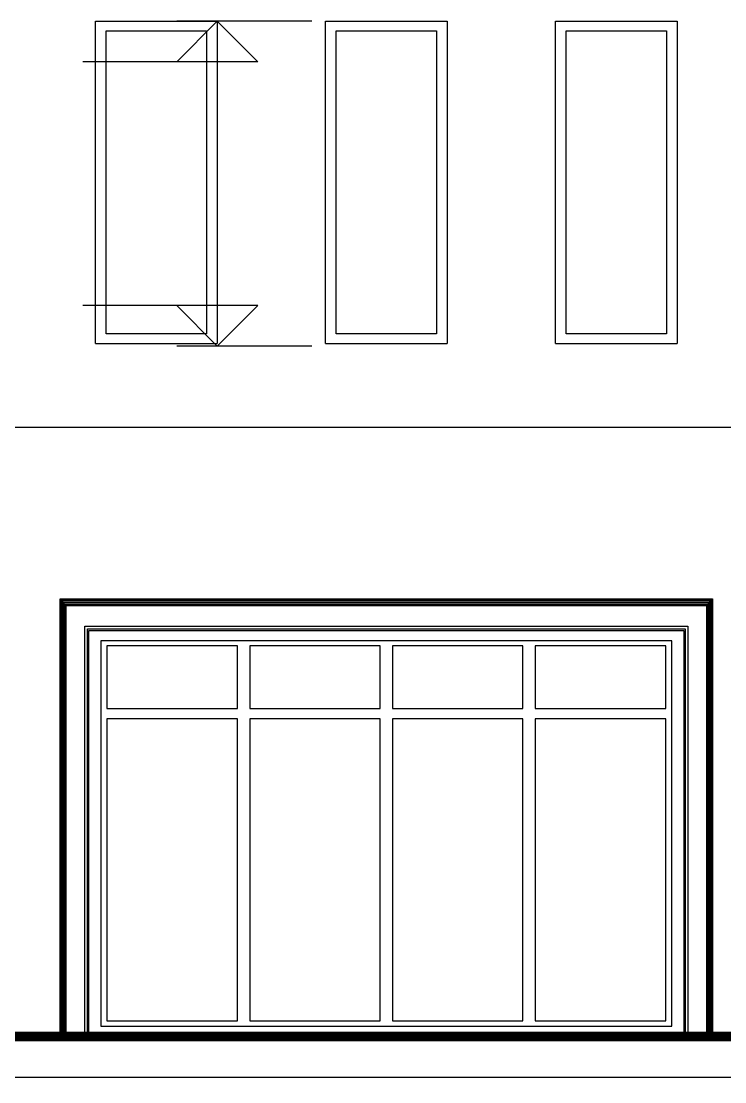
# Model space of a CAD drawing. Extents: x -24961 to 905641, y -154323 to 635957.
# Drawn here: x 431954 to 437156, y -148443 to -140608 of the extents above; entities that cross this region are included whole.
import ezdxf

# ---------------------------------------------------------------- set-up
doc = ezdxf.new("R2010")
doc.units = 0
doc.header["$LTSCALE"] = 1000
doc.header["$MEASUREMENT"] = 0
for name, color, linetype in [('251', 251, 'Continuous'), ('DIM_ELEV', 3, 'Continuous'), ('DOTE', 1, 'Continuous'), ('WALL', 9, 'Continuous'), ('窗', 154, 'Continuous')]:
    doc.layers.add(name, color=color, linetype=linetype)

msp = doc.modelspace()

# ---------------------------------------------------------------- linework, layer by layer
for p, q in [((432243, -148107.9), (432243, -144875.6)), ((432243, -144875.6), (437064.2, -144875.6)), ((437064.2, -144875.6), (437064.2, -148107.9)), ((431450.3, -148107.9), (432243, -148107.9)), ((432246.6, -148107.9), (432243, -148107.9)), ((432254.4, -148107.9), (432246.6, -148107.9)), ((432264.7, -148107.9), (432254.4, -148107.9)), ((432275, -148107.9), (432264.7, -148107.9)), ((432282.9, -148107.9), (432275, -148107.9)), ((432286.5, -148107.9), (432282.9, -148107.9)), ((432425.5, -148107.9), (432286.5, -148107.9)), ((432443.8, -148107.9), (432425.5, -148107.9)), ((432453.6, -148107.9), (436853.6, -148107.9)), ((436853.6, -148107.9), (436863.4, -148107.9)), ((436863.4, -148107.9), (436881.7, -148107.9)), ((436881.7, -148107.9), (437020.7, -148107.9)), ((437024.3, -148107.9), (437020.7, -148107.9)), ((437024.3, -148107.9), (437032.2, -148107.9)), ((437032.2, -148107.9), (437042.5, -148107.9)), ((437042.5, -148107.9), (437052.8, -148107.9)), ((437052.8, -148107.9), (437060.6, -148107.9)), ((437064.2, -148107.9), (437060.6, -148107.9)), ((437064.2, -148107.9), (437723.6, -148107.9))]:
    msp.add_line(p, q)
at = {"layer": '251'}
for p, q in [((432246.6, -144879.5), (432243, -144875.6)), ((432246.6, -148107.9), (432246.6, -144879.5)), ((432254.4, -144888.2), (432246.6, -144879.5)), ((432246.6, -144879.5), (437060.6, -144879.5)), ((432254.4, -148107.9), (432254.4, -144888.2)), ((432264.7, -144899.6), (432254.4, -144888.2)), ((432254.4, -144888.2), (437052.8, -144888.2)), ((432264.7, -148107.9), (432264.7, -144899.6)), ((432275, -144910.9), (432264.7, -144899.6)), ((432264.7, -144899.6), (437042.5, -144899.6)), ((432275, -148107.9), (432275, -144910.9)), ((432282.9, -144919.6), (432275, -144910.9)), ((432275, -144910.9), (437032.2, -144910.9)), ((432282.9, -148107.9), (432282.9, -144919.6)), ((432286.5, -144923.6), (432282.9, -144919.6)), ((432282.9, -144919.6), (437024.3, -144919.6)), ((432286.5, -148107.9), (432286.5, -144923.6)), ((432286.5, -144923.6), (437020.7, -144923.6)), ((437020.7, -144923.6), (437024.3, -144919.6)), ((437020.7, -144923.6), (437020.7, -148107.9)), ((437024.3, -144919.6), (437032.2, -144910.9)), ((437024.3, -144919.6), (437024.3, -148107.9)), ((437032.2, -144910.9), (437042.5, -144899.6)), ((437032.2, -144910.9), (437032.2, -148107.9)), ((437042.5, -144899.6), (437052.8, -144888.2)), ((437042.5, -144899.6), (437042.5, -148107.9)), ((437052.8, -144888.2), (437060.6, -144879.5)), ((437052.8, -144888.2), (437052.8, -148107.9)), ((437060.6, -144879.5), (437064.2, -144875.6)), ((437060.6, -144879.5), (437060.6, -148107.9)), ((432425.5, -148107.9), (432425.5, -145076.9)), ((432425.5, -145076.9), (436881.7, -145076.9)), ((432443.8, -148107.9), (432443.8, -145097.1)), ((432443.8, -145097.1), (436863.4, -145097.1)), ((436863.4, -145097.1), (436863.4, -148107.9)), ((436881.7, -145076.9), (436881.7, -148107.9))]:
    msp.add_line(p, q, dxfattribs=at)
at = {"layer": 'DIM_ELEV'}
for p, q in [((433403.6, -140607.9), (433103.6, -140907.9)), ((434103.6, -140607.9), (433103.6, -140607.9)), ((433403.6, -140607.9), (433703.6, -140907.9)), ((433703.6, -140907.9), (432410.7, -140907.9)), ((433703.6, -142707.9), (432410.7, -142707.9)), ((433403.6, -143007.9), (433103.6, -142707.9)), ((433403.6, -143007.9), (433703.6, -142707.9)), ((434103.6, -143007.9), (433103.6, -143007.9))]:
    msp.add_line(p, q, dxfattribs=at)
at = {"layer": 'DOTE'}
for p, q in [((393730.1, -143607.9), (442830.8, -143607.9)), ((393730.1, -148107.9), (442830.8, -148107.9)), ((393730.1, -148407.9), (442830.8, -148407.9))]:
    msp.add_line(p, q, dxfattribs=at)
at = {"layer": 'WALL', "linetype": 'Continuous', "const_width": 70}
msp.add_lwpolyline([(393730.1, -148407.9), (406979.5, -148307.9), (411216.5, -148257.9), (419754, -148207.9), (424003.6, -148107.9), (442830.8, -148107.9)], dxfattribs=at)
at = {"layer": '窗'}
for p, q in [((432503.6, -140607.9), (433403.6, -140607.9)), ((432503.6, -142988.9), (432503.6, -140607.9)), ((433403.6, -140607.9), (433403.6, -142988.9)), ((434203.6, -140607.9), (435103.6, -140607.9)), ((434203.6, -142988.9), (434203.6, -140607.9)), ((435103.6, -140607.9), (435103.6, -142988.9)), ((435903.6, -140607.9), (436803.6, -140607.9)), ((435903.6, -142988.9), (435903.6, -140607.9)), ((436803.6, -140607.9), (436803.6, -142988.9)), ((432583.6, -142918.4), (432583.6, -140678.4)), ((432583.6, -140678.4), (433323.6, -140678.4)), ((433323.6, -140678.4), (433323.6, -142918.4)), ((434283.6, -142918.4), (434283.6, -140678.4)), ((434283.6, -140678.4), (435023.6, -140678.4)), ((435023.6, -140678.4), (435023.6, -142918.4)), ((435983.6, -142918.4), (435983.6, -140678.4)), ((435983.6, -140678.4), (436723.6, -140678.4)), ((436723.6, -140678.4), (436723.6, -142918.4)), ((433323.6, -142918.4), (432583.6, -142918.4)), ((435023.6, -142918.4), (434283.6, -142918.4)), ((436723.6, -142918.4), (435983.6, -142918.4)), ((432503.6, -142988.9), (433403.6, -142988.9)), ((434203.6, -142988.9), (435103.6, -142988.9)), ((435903.6, -142988.9), (436803.6, -142988.9)), ((432453.6, -148107.9), (432453.6, -145107.9)), ((432453.6, -145107.9), (436853.6, -145107.9)), ((436853.6, -145107.9), (436853.6, -148107.9)), ((432543.4, -145184.8), (432543.4, -148031)), ((436763.8, -145184.8), (432543.4, -145184.8)), ((432588.3, -145223.3), (432588.3, -145684.8)), ((433553.6, -145223.3), (432588.3, -145223.3)), ((433553.6, -145684.8), (433553.6, -145223.3)), ((433643.4, -145223.3), (433643.4, -145684.8)), ((434608.7, -145223.3), (433643.4, -145223.3)), ((434608.7, -145684.8), (434608.7, -145223.3)), ((434698.5, -145223.3), (434698.5, -145684.8)), ((435663.8, -145223.3), (434698.5, -145223.3)), ((435663.8, -145684.8), (435663.8, -145223.3)), ((435753.6, -145223.3), (435753.6, -145684.8)), ((436718.9, -145223.3), (435753.6, -145223.3)), ((436718.9, -145684.8), (436718.9, -145223.3)), ((436763.8, -148031), (436763.8, -145184.8)), ((432588.3, -145684.8), (433553.6, -145684.8)), ((433643.4, -145684.8), (434608.7, -145684.8)), ((434698.5, -145684.8), (435663.8, -145684.8)), ((435753.6, -145684.8), (436718.9, -145684.8)), ((432588.3, -145761.7), (432588.3, -147992.5)), ((433553.6, -145761.7), (432588.3, -145761.7)), ((433553.6, -147992.5), (433553.6, -145761.7)), ((434608.7, -145761.7), (433643.4, -145761.7)), ((433643.4, -145761.7), (433643.4, -147992.5)), ((434608.7, -147992.5), (434608.7, -145761.7)), ((434698.5, -145761.7), (434698.5, -147992.5)), ((435663.8, -145761.7), (434698.5, -145761.7)), ((435663.8, -147992.5), (435663.8, -145761.7)), ((436718.9, -145761.7), (435753.6, -145761.7)), ((435753.6, -145761.7), (435753.6, -147992.5)), ((436718.9, -147992.5), (436718.9, -145761.7)), ((432588.3, -147992.5), (433553.6, -147992.5)), ((433643.4, -147992.5), (434608.7, -147992.5)), ((434698.5, -147992.5), (435663.8, -147992.5)), ((435753.6, -147992.5), (436718.9, -147992.5)), ((432543.4, -148031), (436763.8, -148031)), ((432453.6, -148107.9), (432443.8, -148107.9))]:
    msp.add_line(p, q, dxfattribs=at)

doc.saveas('drawing.dxf')
